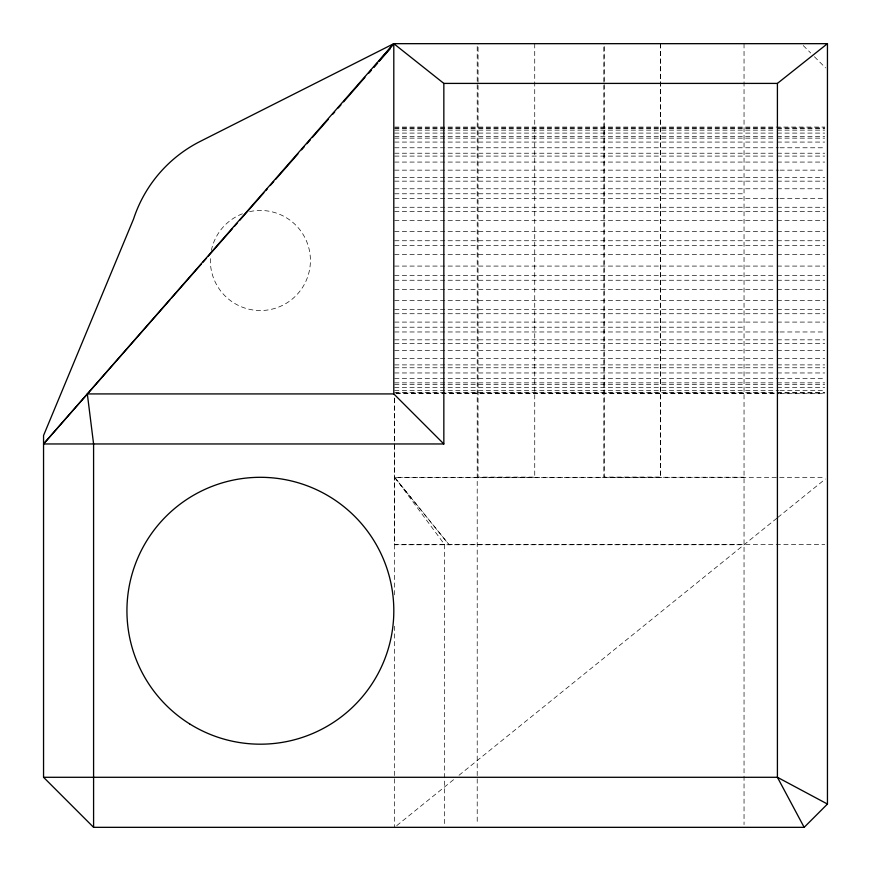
<?xml version="1.0" encoding="UTF-8"?>
<svg xmlns="http://www.w3.org/2000/svg" width="871" height="871" viewBox="0 0 871 871"><rect width="100%" height="100%" fill="white"/><g stroke="black" fill="none" stroke-linecap="round" stroke-linejoin="round"><path stroke-width="0.65" stroke-dasharray="4.36 3.27" d="M394.628 398.559L394.65 544.756L744.052 544.756M396.751 825.621L454.814 778.663M459.028 775.255L776.78 518.299M777.836 517.439L825.338 479.028M394.639 127.068L824.761 127.068M394.639 127.917L775.898 127.917M777.248 127.917L824.739 127.917M394.639 128.538L775.898 128.538M777.248 128.538L824.739 128.538M394.639 130.127L775.898 130.127M777.248 130.127L824.739 130.127M394.639 133.089L775.898 133.089M777.248 133.089L824.739 133.089M394.639 136.333L775.898 136.333M777.248 136.333L824.739 136.333M394.639 138.141L775.898 138.141M777.248 138.141L824.739 138.141M394.639 142.071L775.898 142.071M777.248 142.071L824.739 142.071M394.639 147.776L778.609 147.776M779.959 147.776L824.739 147.776M394.639 153.22L775.898 153.22M777.248 153.22L824.739 153.22M394.639 156.094L775.898 156.094M777.248 156.094L824.739 156.094M394.639 162.071L775.898 162.071M777.248 162.071L824.739 162.071M394.639 170.15L778.609 170.15M779.959 170.15L824.739 170.15M394.639 177.412L775.898 177.412M777.248 177.412L824.739 177.412M394.639 181.157L775.898 181.157M777.248 181.157L824.739 181.157M394.639 188.778L775.898 188.778M777.248 188.778L824.739 188.778M394.639 193.776L744.052 193.776M394.639 198.664L778.609 198.664M779.959 198.664L824.739 198.664M394.639 207.265L775.898 207.265M777.248 207.265L824.739 207.265M394.639 211.62L775.898 211.62M777.248 211.62L824.739 211.62M394.639 220.352L775.898 220.352M777.248 220.352L824.739 220.352M394.639 231.392L775.898 231.392M777.248 231.392L824.739 231.392M394.639 240.744L775.898 240.744M777.248 240.744L824.739 240.744M394.639 245.426L775.898 245.426M777.248 245.426L824.739 245.426M394.639 254.659L775.898 254.659M777.248 254.659L824.739 254.659M394.639 266.08L775.898 266.08M777.248 266.08L824.739 266.08M394.639 275.563L775.898 275.563M777.248 275.563L824.739 275.563M394.639 280.255L775.898 280.255M777.248 280.255L824.739 280.255M394.639 289.357L775.898 289.357M777.248 289.357L824.739 289.357M394.639 300.397L775.898 300.397M777.248 300.397L824.739 300.397M394.639 309.368L775.898 309.368M777.248 309.368L824.739 309.368M394.639 313.734L775.898 313.734M777.248 313.734L824.739 313.734M394.639 322.085L775.898 322.085M777.248 322.085L824.739 322.085M394.639 327.213L744.052 327.213M394.639 331.971L778.609 331.971M779.959 331.971L824.739 331.971M394.639 339.832L775.898 339.832M777.248 339.832L824.739 339.832M394.639 343.588L775.898 343.588M777.248 343.588L824.739 343.588M394.639 350.599L775.898 350.599M777.248 350.599L824.739 350.599M394.639 358.678L775.898 358.678M777.248 358.678L824.739 358.678M394.639 364.895L775.898 364.895M777.248 364.895L824.739 364.895M394.639 367.769L775.898 367.769M777.248 367.769L824.739 367.769M394.639 372.962L775.898 372.962M777.248 372.962L824.739 372.962M394.639 378.678L778.609 378.678M779.959 378.678L824.739 378.678M394.639 382.848L775.898 382.848M777.248 382.848L824.739 382.848M394.639 384.655L775.898 384.655M777.248 384.655L824.739 384.655M394.639 387.66L775.898 387.66M777.248 387.66L824.739 387.66M394.639 390.622L778.609 390.622M779.959 390.622L824.739 390.622M394.639 392.451L775.898 392.451M777.248 392.451L824.739 392.451M395.989 393.071L775.898 393.071M777.248 393.071L824.739 393.071M395.989 393.681L778.609 393.681M779.959 393.681L824.739 393.681M744.052 477.221L394.628 477.417L449.153 544.854L394.639 477.319L824.761 477.319M394.639 544.658L824.761 544.658M803.236 45.532L810.683 52.989M814.407 56.713L825.588 67.894M394.639 477.134L444.678 544.658L444.678 824.608M744.041 43.67L744.041 824.608M660.664 43.67L660.664 477.112L603.951 477.112L603.951 43.67M660.458 43.67L660.458 477.112M604.158 46.392L604.158 477.112M534.729 43.67L534.74 477.112L478.027 477.112L478.048 43.67M477.21 46.392L477.21 824.608M394.639 398.003L394.639 444.166M394.639 445.527L394.639 594.947M394.639 626.195L394.639 827.33M249.596 211.631A50.039 50.039 0 0 1 310.098 254.887A50.039 50.039 0 0 1 260.745 310.533A50.039 50.039 0 0 1 210.575 255.639M211.348 250.467A50.039 50.039 0 0 1 244.555 213.025"/><path stroke-width="1.31" d="M364.949 77.334L343.62 101.831M369.326 72.228L371.068 70.192M373.692 67.132L377.187 63.05M378.939 61.014L393.801 43.67L827.45 43.67L827.45 804.042L804.162 827.33L93.589 827.33L43.55 777.291L43.55 435.5L133.524 219.111A133.426 133.426 0 0 1 199.949 141.538L393.801 43.67L443.84 83.409L777.411 83.409L827.45 43.67M443.84 443.96L43.55 443.96L393.801 43.67L393.801 393.921L443.84 443.96L443.84 83.409M43.55 443.96L169.845 299.962M171.641 297.915L201.201 264.218M202.997 262.171L206.579 258.088M208.365 256.041L232.557 228.474M234.343 226.427L237.032 223.368M239.721 220.298L263.902 192.731M265.699 190.684L267.484 188.648M270.173 185.577L273.755 181.495M275.552 179.448L297.936 153.917M301.529 149.834L304.208 146.774M306.897 143.704L310.479 139.621M312.275 137.574L328.4 119.196M332.874 114.09L334.671 112.043M338.253 107.96L340.942 104.901M368.705 73.24L371.394 70.17M374.084 67.111L377.676 63.028M379.462 60.981L390.219 48.732M393.801 393.921L87.329 393.921L93.589 443.96L93.589 827.33M43.55 777.291L777.411 777.291L827.45 804.042M804.162 827.33L777.411 777.291L777.411 83.409M189.606 723.866A133.426 133.426 0 0 0 393.725 615.481A133.426 133.426 0 0 0 197.793 492.899A133.426 133.426 0 0 0 189.606 723.866"/></g></svg>
